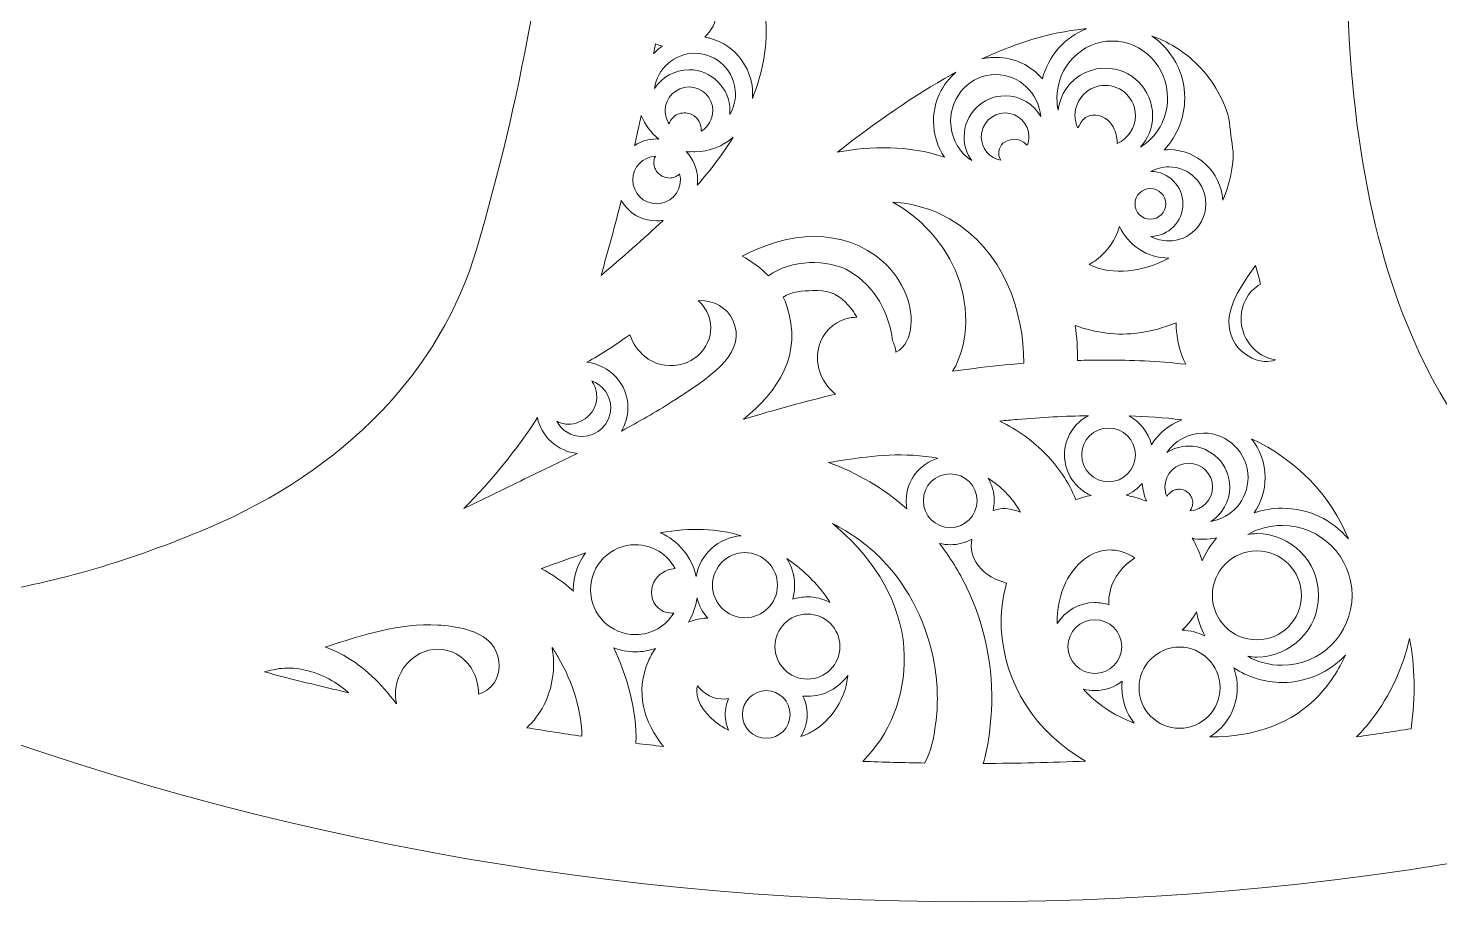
# Model space of a CAD drawing. Header units: millimetres. Extents: x -978 to 1415, y -113 to 605.
# Drawn here: x 961.7 to 1126.1, y -80.8 to 20.9 of the extents above; entities that cross this region are included whole.
import ezdxf

# ---------------------------------------------------------------- set-up
doc = ezdxf.new("R2010")
doc.units = ezdxf.units.MM
doc.header["$MEASUREMENT"] = 0
doc.layers.add('Layer 1', color=7, linetype='Continuous')

msp = doc.modelspace()

# ---------------------------------------------------------------- linework, layer by layer
at = {"layer": 'Layer 1', "lineweight": 0}
for points, knots in [([(1314.18, 504.58), (1249.42, 569.34), (1163.31, 605.01), (1071.72, 605.01), (980.12, 605.01), (894.02, 569.34), (829.25, 504.58), (764.48, 439.81), (728.82, 353.7), (728.82, 262.11), (728.82, 170.52), (764.48, 84.41), (829.25, 19.64), (894.02, -45.12), (980.12, -80.79), (1071.72, -80.79), (1163.31, -80.79), (1249.42, -45.12), (1314.18, 19.64), (1378.95, 84.41), (1414.62, 170.52), (1414.62, 262.11), (1414.62, 353.7), (1378.95, 439.81), (1314.18, 504.58)], [0, 0, 0, 0, 1, 1, 1, 2, 2, 2, 3, 3, 3, 4, 4, 4, 5, 5, 5, 6, 6, 6, 7, 7, 7, 8, 8, 8, 8]), ([(956.79, -44.89), (935.19, -36.82), (914.39, -26.39), (894.95, -13.89), (875.25, -1.22), (856.77, 13.7), (840.02, 30.45), (815.24, 55.22), (794.76, 83.42), (779.13, 114.26), (782.83, 115.81), (786.61, 117.44), (790.27, 119.42), (791.9, 120.3), (793.3, 121.42), (794.41, 122.74), (794.98, 121.88), (795.71, 121.03), (796.61, 120.2), (798.96, 118.03), (801.71, 116.5), (804.38, 115.03), (805.42, 114.45), (806.5, 113.85), (807.5, 113.24), (811.28, 110.94), (815.06, 108.63), (819.01, 106.23), (819.01, 106.23), (821.92, 104.46), (821.92, 104.46), (821.92, 104.46), (816.99, 96.4), (816.99, 96.4), (816.99, 96.4), (822.94, 94.03), (822.94, 94.03), (822.94, 94.03), (810.52, 78.02), (810.52, 78.02), (810.52, 78.02), (814.23, 76.54), (814.23, 76.54), (817.24, 75.34), (820.15, 74.1), (822.98, 72.9), (829.37, 70.19), (835.4, 67.63), (841.75, 65.8), (844.13, 65.11), (846.19, 64.78), (848.04, 64.78), (848.37, 64.78), (848.69, 64.79), (849.01, 64.81), (847.11, 61.02), (847.04, 56.51), (848.75, 52.62), (850.59, 48.42), (853.98, 45.17), (856.1, 41.13), (857.32, 38.81), (858.13, 36.18), (857.72, 33.54), (857.65, 33.05), (862.49, 40.6), (864.9, 43.87), (866.16, 45.59), (867.19, 47.43), (867.71, 49.51), (868.22, 51.56), (868.28, 53.74), (867.89, 55.82), (867.69, 56.9), (867.37, 57.96), (866.94, 58.98), (867.34, 58.65), (867.74, 58.33), (868.13, 58.01), (870.49, 56.1), (872.71, 54.29), (875.66, 50.41), (875.66, 50.41), (878.37, 46.83), (878.37, 46.83), (878.37, 46.83), (880.64, 50.7), (880.64, 50.7), (883.83, 56.14), (887.27, 64.1), (887.81, 68.88), (888, 68.69), (888.2, 68.5), (888.4, 68.31), (888.4, 68.31), (888.55, 68.17), (888.55, 68.17), (889.75, 67), (890.79, 66), (891.17, 65.64), (892.08, 64.79), (892.92, 64.07), (893.76, 63.44), (899.8, 58.89), (907.25, 55.98), (915.91, 54.8), (918.25, 54.48), (920.59, 54.34), (922.85, 54.2), (922.85, 54.2), (922.99, 54.19), (922.99, 54.19), (923.46, 54.16), (924.71, 54.09), (928.88, 54.95), (933.1, 55.82), (933.98, 56), (934.61, 57.61), (934.61, 57.61), (934.97, 58.52), (934.97, 58.52), (934.97, 58.52), (934.74, 59.4), (934.74, 59.4), (934.73, 59.44), (934.72, 59.48), (934.71, 59.52), (934.48, 60.99), (933.64, 63.58), (933.44, 64.16), (932.96, 65.78), (927.63, 79.38), (923.73, 83.19), (920.73, 86.12), (917.03, 88.38), (913.12, 89.72), (914.52, 90.37), (915.93, 91.18), (917.34, 92.15), (918.75, 93.13), (921.73, 94.12), (924.36, 95.01), (925.56, 95.41), (926.72, 95.8), (927.83, 96.21), (928.66, 95.35), (929.46, 94.47), (930.2, 93.56), (933.33, 89.7), (935.21, 85.02), (935.39, 80.04), (935.4, 79.65), (935.97, 79.54), (936.13, 79.89), (938.26, 84.46), (940.38, 89.03), (942.5, 93.6), (943.55, 95.86), (944.61, 98.12), (945.65, 100.39), (946.14, 101.46), (946.61, 102.54), (947.01, 103.65), (949.82, 98.41), (957.4, 93.65), (970.17, 89.12), (975.87, 87.1), (980.09, 85.02), (985.22, 81.7), (985.22, 81.7), (991.45, 77.66), (991.45, 77.66), (991.45, 77.66), (989.77, 84.9), (989.77, 84.9), (989.61, 85.56), (989.45, 86.21), (989.3, 86.86), (988.67, 89.41), (988.07, 91.82), (988.01, 94.39), (987.93, 97.68), (988.26, 101.01), (988.67, 104.71), (989.04, 108.13), (989.47, 112.02), (988.32, 115.83), (986.82, 120.82), (982.59, 124.91), (977.56, 126.26), (974.32, 127.13), (969.72, 126.95), (965.93, 124.87), (965.68, 125.85), (965.49, 126.83), (965.34, 127.81), (964.92, 130.65), (964.9, 133.5), (965.29, 136.26), (965.74, 139.5), (966.51, 141.8), (967.72, 143.51), (967.76, 143.56), (967.79, 143.61), (967.83, 143.65), (970.08, 144.04), (972.41, 144.24), (974.75, 144.24), (985.56, 144.24), (996.83, 140.18), (1005.69, 133.1), (1015.27, 125.45), (1021.29, 114.83), (1022.64, 103.2), (1026.98, 65.96), (1024.06, 29.64), (1013.96, -4.73), (1009.78, -18.96), (998.63, -30.53), (982.56, -37.32), (973.73, -41.05), (965.06, -43.6), (956.79, -44.89)], [0, 0, 0, 0, 1, 1, 1, 2, 2, 2, 3, 3, 3, 4, 4, 4, 5, 5, 5, 6, 6, 6, 7, 7, 7, 8, 8, 8, 9, 9, 9, 10, 10, 10, 11, 11, 11, 12, 12, 12, 13, 13, 13, 14, 14, 14, 15, 15, 15, 16, 16, 16, 17, 17, 17, 18, 18, 18, 19, 19, 19, 20, 20, 20, 21, 21, 21, 22, 22, 22, 23, 23, 23, 24, 24, 24, 25, 25, 25, 26, 26, 26, 27, 27, 27, 28, 28, 28, 29, 29, 29, 30, 30, 30, 31, 31, 31, 32, 32, 32, 33, 33, 33, 34, 34, 34, 35, 35, 35, 36, 36, 36, 37, 37, 37, 38, 38, 38, 39, 39, 39, 40, 40, 40, 41, 41, 41, 42, 42, 42, 43, 43, 43, 44, 44, 44, 45, 45, 45, 46, 46, 46, 47, 47, 47, 48, 48, 48, 49, 49, 49, 50, 50, 50, 51, 51, 51, 52, 52, 52, 53, 53, 53, 54, 54, 54, 55, 55, 55, 56, 56, 56, 57, 57, 57, 58, 58, 58, 59, 59, 59, 60, 60, 60, 61, 61, 61, 62, 62, 62, 63, 63, 63, 64, 64, 64, 65, 65, 65, 66, 66, 66, 67, 67, 67, 68, 68, 68, 69, 69, 69, 70, 70, 70, 71, 71, 71, 72, 72, 72, 73, 73, 73, 74, 74, 74, 74]), ([(1303.42, 30.45), (1284.34, 11.37), (1263.09, -5.26), (1240.26, -19.01), (1217.72, -32.57), (1193.57, -43.36), (1168.46, -51.08), (1168.02, -50.94), (1167.58, -50.79), (1167.14, -50.65), (1165.71, -50.19), (1164.09, -49.67), (1162.52, -49.18), (1146.18, -44.16), (1134.49, -35.46), (1126.77, -22.58), (1126.77, -22.58), (1126.77, -22.58), (1126.77, -22.58), (1120.07, -11.41), (1116.38, 2.96), (1115.48, 21.34), (1114.29, 45.54), (1113.82, 65.61), (1113.99, 84.48), (1114.15, 100.96), (1119.79, 116.35), (1130.76, 130.23), (1136.26, 137.19), (1139.03, 140.69), (1141.49, 140.69), (1143.73, 140.69), (1147.56, 138.43), (1153.36, 135.01), (1153.36, 135.01), (1154.7, 134.21), (1154.7, 134.21), (1160.59, 130.74), (1167.27, 128.3), (1174.54, 126.94), (1181.01, 125.74), (1188.63, 119.32), (1193.95, 110.58), (1198.67, 102.84), (1200.66, 94.94), (1199.38, 89.19), (1197.95, 89.2), (1196.27, 89.55), (1194.79, 90.17), (1192.94, 90.95), (1191.3, 92.19), (1190.03, 93.8), (1191.07, 101.37), (1185.73, 108.6), (1176.81, 111.54), (1164.66, 115.53), (1147.65, 108.04), (1141.54, 102.72), (1141.54, 102.72), (1139.37, 100.84), (1139.37, 100.84), (1139.37, 100.84), (1141.16, 98.59), (1141.16, 98.59), (1142.3, 97.16), (1143.44, 95.66), (1144.55, 94.22), (1144.55, 94.22), (1144.59, 94.17), (1144.59, 94.17), (1147.17, 90.81), (1149.84, 87.32), (1152.8, 84.11), (1157.07, 79.47), (1170.25, 74.09), (1182.82, 81.99), (1183.56, 82.45), (1186.42, 80.37), (1187.8, 79.36), (1188.32, 78.99), (1188.83, 78.61), (1189.34, 78.26), (1189.44, 78.19), (1189.54, 78.13), (1189.64, 78.06), (1186.66, 75.3), (1183.93, 73.29), (1181.16, 71.82), (1178.36, 70.33), (1175.11, 69.87), (1171.24, 70.42), (1168.52, 71.29), (1166.16, 72.75), (1164.24, 74.76), (1159.39, 79.83), (1152.45, 82.73), (1145.2, 82.73), (1141.15, 82.73), (1137.12, 81.8), (1133.56, 80.03), (1129.34, 77.94), (1125.67, 72.94), (1122.66, 65.17), (1120.44, 59.46), (1119.39, 54.27), (1119.27, 53.69), (1119.27, 53.69), (1118.56, 50.1), (1118.56, 50.1), (1118.56, 50.1), (1122.25, 50.11), (1122.25, 50.11), (1125.02, 50.13), (1129.91, 50.15), (1130.65, 50.13), (1132.36, 50.09), (1134.2, 49.84), (1136.61, 49.32), (1138.57, 48.89), (1140.58, 48.3), (1142.53, 47.72), (1144.53, 47.13), (1146.61, 46.51), (1148.75, 46.04), (1153.84, 44.92), (1157.84, 46.46), (1161.4, 48.28), (1162.03, 48.61), (1162.62, 48.94), (1163.26, 49.31), (1164.07, 49.63), (1164.88, 50.05), (1165.65, 50.55), (1167.65, 51.18), (1169.15, 52.35), (1170.47, 53.39), (1170.73, 53.59), (1170.99, 53.8), (1171.26, 54), (1171.96, 54.53), (1172.74, 54.99), (1173.56, 55.4), (1173.46, 55.16), (1173.36, 54.92), (1173.27, 54.68), (1171.43, 49.96), (1171.22, 42.69), (1171.02, 35.64), (1170.94, 32.55), (1170.85, 29.63), (1170.63, 27.2), (1170.63, 27.2), (1170.2, 22.4), (1170.2, 22.4), (1170.2, 22.4), (1174.7, 24.13), (1174.7, 24.13), (1176, 24.63), (1177.73, 25.11), (1179.73, 25.67), (1183.5, 26.72), (1187.92, 27.95), (1192.03, 29.98), (1192, 29.75), (1191.97, 29.51), (1191.95, 29.27), (1191.74, 26.86), (1191.98, 24.49), (1192.8, 22.2), (1193.61, 19.98), (1194.82, 17.94), (1195.98, 15.89), (1197.28, 13.6), (1198.58, 11.32), (1199.89, 9.03), (1201.33, 6.49), (1202.78, 3.95), (1204.23, 1.41), (1204.4, 1.12), (1204.82, 1.21), (1204.96, 1.47), (1207.57, 5.99), (1210.25, 10.48), (1212.79, 15.04), (1214.69, 18.45), (1216.29, 22.05), (1216.63, 25.92), (1221.03, 24.12), (1225.75, 22.88), (1230.73, 22.23), (1236.91, 21.43), (1241.82, 21.76), (1244.17, 21.92), (1244.5, 21.94), (1244.85, 21.96), (1245.07, 21.97), (1245.07, 21.97), (1247.64, 21.57), (1247.64, 21.57), (1247.64, 21.57), (1248.26, 24.31), (1248.26, 24.31), (1250, 32.04), (1247.77, 40.51), (1242.14, 47.54), (1235.83, 55.44), (1226.42, 60.16), (1216.99, 60.16), (1216.26, 60.16), (1215.51, 60.13), (1214.74, 60.06), (1213.04, 61.32), (1211.95, 62.61), (1211.32, 64.1), (1211.29, 64.17), (1211.26, 64.24), (1211.23, 64.31), (1211.2, 64.38), (1211.18, 64.46), (1211.15, 64.53), (1211.02, 65.44), (1210.97, 66.18), (1211, 66.87), (1211.06, 68.37), (1211.66, 69.17), (1212.07, 69.17), (1212.29, 69.17), (1212.73, 68.99), (1213.21, 68.45), (1222.74, 57.98), (1234.41, 56.53), (1245.59, 56.53), (1247.3, 56.53), (1249.13, 56.57), (1251.37, 56.65), (1251.37, 56.65), (1254.73, 56.77), (1254.73, 56.77), (1254.73, 56.77), (1253.25, 66.63), (1253.25, 66.63), (1256.27, 68.35), (1259.89, 69.48), (1264.55, 70.16), (1266.42, 70.43), (1268.39, 70.6), (1270.3, 70.76), (1271.26, 70.84), (1272.23, 70.92), (1273.21, 71.02), (1273.11, 69.66), (1273.23, 68.31), (1273.53, 66.96), (1273.95, 65.05), (1274.65, 63.22), (1275.22, 61.36), (1275.8, 59.47), (1276.33, 57.58), (1276.81, 55.66), (1277.9, 51.28), (1278.71, 46.82), (1279.23, 42.33), (1279.27, 41.95), (1279.73, 41.78), (1279.99, 42.07), (1284.93, 47.63), (1289.88, 53.18), (1294.83, 58.73), (1296.41, 60.5), (1298.06, 62.26), (1299.44, 64.2), (1303.66, 59.53), (1307.71, 54.33), (1307.77, 54.26), (1307.77, 54.26), (1310.12, 51.23), (1310.12, 51.23), (1310.12, 51.23), (1312.49, 54.23), (1312.49, 54.23), (1315.62, 58.18), (1322.3, 66.25), (1325.21, 68.6), (1328.18, 70.98), (1329.8, 74.41), (1329.77, 78.24), (1329.74, 82.34), (1327.73, 86.35), (1324.39, 88.97), (1322.15, 90.71), (1319.63, 91.94), (1317.69, 92.81), (1310.06, 96.22), (1307.99, 98.23), (1309.64, 106.93), (1311.85, 105.95), (1314.1, 105.25), (1316.29, 104.56), (1321.56, 102.92), (1326.11, 101.5), (1329.57, 96.69), (1333.76, 90.89), (1339.22, 87.95), (1345.8, 87.95), (1347.05, 87.95), (1348.33, 88.1), (1349.63, 88.34), (1336.54, 67.5), (1321, 48.03), (1303.42, 30.45)], [0, 0, 0, 0, 1, 1, 1, 2, 2, 2, 3, 3, 3, 4, 4, 4, 5, 5, 5, 6, 6, 6, 7, 7, 7, 8, 8, 8, 9, 9, 9, 10, 10, 10, 11, 11, 11, 12, 12, 12, 13, 13, 13, 14, 14, 14, 15, 15, 15, 16, 16, 16, 17, 17, 17, 18, 18, 18, 19, 19, 19, 20, 20, 20, 21, 21, 21, 22, 22, 22, 23, 23, 23, 24, 24, 24, 25, 25, 25, 26, 26, 26, 27, 27, 27, 28, 28, 28, 29, 29, 29, 30, 30, 30, 31, 31, 31, 32, 32, 32, 33, 33, 33, 34, 34, 34, 35, 35, 35, 36, 36, 36, 37, 37, 37, 38, 38, 38, 39, 39, 39, 40, 40, 40, 41, 41, 41, 42, 42, 42, 43, 43, 43, 44, 44, 44, 45, 45, 45, 46, 46, 46, 47, 47, 47, 48, 48, 48, 49, 49, 49, 50, 50, 50, 51, 51, 51, 52, 52, 52, 53, 53, 53, 54, 54, 54, 55, 55, 55, 56, 56, 56, 57, 57, 57, 58, 58, 58, 59, 59, 59, 60, 60, 60, 61, 61, 61, 62, 62, 62, 63, 63, 63, 64, 64, 64, 65, 65, 65, 66, 66, 66, 67, 67, 67, 68, 68, 68, 69, 69, 69, 70, 70, 70, 71, 71, 71, 72, 72, 72, 73, 73, 73, 74, 74, 74, 75, 75, 75, 76, 76, 76, 77, 77, 77, 78, 78, 78, 79, 79, 79, 80, 80, 80, 81, 81, 81, 82, 82, 82, 83, 83, 83, 84, 84, 84, 85, 85, 85, 86, 86, 86, 87, 87, 87, 88, 88, 88, 89, 89, 89, 90, 90, 90, 91, 91, 91, 92, 92, 92, 93, 93, 93, 94, 94, 94, 95, 95, 95, 96, 96, 96, 97, 97, 97, 98, 98, 98, 99, 99, 99, 100, 100, 100, 101, 101, 101, 102, 102, 102, 103, 103, 103, 103]), ([(1040.51, 19.89), (1041.3, 20.62), (1041.81, 21.62), (1041.95, 22.8), (1042.19, 24.71), (1041.29, 26.47), (1039.58, 27.4), (1038.89, 27.77), (1038.13, 27.96), (1037.4, 27.97), (1037.51, 28.38), (1037.67, 28.73), (1037.88, 29.02), (1039.09, 30.65), (1041.38, 30.79), (1043.01, 30.08), (1048.18, 27.83), (1048.1, 20.53), (1047.23, 16.57), (1046.94, 15.24), (1046.54, 13.96), (1046.06, 12.73), (1046.07, 12.91), (1046.09, 13.09), (1046.09, 13.27), (1046.09, 16.58), (1043.67, 19.34), (1040.51, 19.89)], [0, 0, 0, 0, 1, 1, 1, 2, 2, 2, 3, 3, 3, 4, 4, 4, 5, 5, 5, 6, 6, 6, 7, 7, 7, 8, 8, 8, 9, 9, 9, 9]), ([(1074.41, 17.53), (1073.85, 17.53), (1073.31, 17.46), (1072.78, 17.34), (1075.96, 18.83), (1079.85, 20.24), (1083.91, 20.75), (1084.27, 20.79), (1084.62, 20.83), (1084.96, 20.86), (1082.47, 19.87), (1080.53, 17.71), (1079.83, 15.03), (1078.5, 16.56), (1076.57, 17.53), (1074.41, 17.53)], [0, 0, 0, 0, 1, 1, 1, 2, 2, 2, 3, 3, 3, 4, 4, 4, 5, 5, 5, 5]), ([(1094.55, 6.78), (1094.37, 6.78), (1094.2, 6.77), (1094.03, 6.76), (1095.5, 8.32), (1096.41, 10.44), (1096.41, 12.77), (1096.41, 15.8), (1094.89, 18.46), (1092.59, 20.01), (1094.47, 19.34), (1096.14, 18.33), (1097.6, 16.96), (1099.51, 15.15), (1100.88, 12.89), (1101.56, 10.4), (1101.71, 9.09), (1101.88, 7.79), (1102.06, 6.51), (1102.04, 4.53), (1101.62, 2.63), (1100.85, 0.9), (1100.62, 4.18), (1097.89, 6.78), (1094.55, 6.78)], [0, 0, 0, 0, 1, 1, 1, 2, 2, 2, 3, 3, 3, 4, 4, 4, 5, 5, 5, 6, 6, 6, 7, 7, 7, 8, 8, 8, 8]), ([(1035.58, 18.84), (1035.22, 18.59), (1034.87, 18.3), (1034.56, 17.99), (1034.63, 18.36), (1034.71, 18.74), (1034.78, 19.11), (1035.04, 19), (1035.31, 18.91), (1035.58, 18.84)], [0, 0, 0, 0, 1, 1, 1, 2, 2, 2, 3, 3, 3, 3]), ([(1081.67, 11.39), (1081.58, 11.84), (1081.53, 12.3), (1081.53, 12.77), (1081.53, 16.44), (1084.42, 19.43), (1087.97, 19.43), (1091.52, 19.43), (1094.41, 16.44), (1094.41, 12.77), (1094.41, 10.34), (1093.14, 8.22), (1091.24, 7.06), (1092.13, 8.04), (1092.67, 9.33), (1092.67, 10.75), (1092.67, 13.79), (1090.2, 16.27), (1087.15, 16.27), (1084.33, 16.27), (1082, 14.13), (1081.67, 11.39)], [0, 0, 0, 0, 1, 1, 1, 2, 2, 2, 3, 3, 3, 4, 4, 4, 5, 5, 5, 6, 6, 6, 7, 7, 7, 7]), ([(1043.43, 10.88), (1043.44, 11.02), (1043.45, 11.16), (1043.45, 11.31), (1043.45, 13.94), (1041.31, 16.09), (1038.68, 16.09), (1037, 16.09), (1035.52, 15.21), (1034.67, 13.9), (1034.98, 16.21), (1036.96, 18), (1039.35, 18), (1041.96, 18), (1044.09, 15.88), (1044.09, 13.27), (1044.09, 12.39), (1043.84, 11.58), (1043.43, 10.88)], [0, 0, 0, 0, 1, 1, 1, 2, 2, 2, 3, 3, 3, 4, 4, 4, 5, 5, 5, 6, 6, 6, 6]), ([(1068.42, 5.91), (1064.22, 7.32), (1059.94, 7.21), (1055.97, 6.49), (1060.49, 10.07), (1064.88, 13.05), (1069.27, 15.53), (1069.43, 15.62), (1069.6, 15.71), (1069.76, 15.8), (1068.17, 14.43), (1067.15, 12.39), (1067.15, 10.1), (1067.15, 8.54), (1067.62, 7.1), (1068.42, 5.91)], [0, 0, 0, 0, 1, 1, 1, 2, 2, 2, 3, 3, 3, 4, 4, 4, 5, 5, 5, 5]), ([(1075.49, 13.05), (1072.86, 13.05), (1070.72, 10.91), (1070.72, 8.28), (1070.72, 7.24), (1071.05, 6.28), (1071.62, 5.5), (1070.14, 6.46), (1069.15, 8.16), (1069.15, 10.1), (1069.15, 13.09), (1071.51, 15.53), (1074.41, 15.53), (1077.14, 15.53), (1079.39, 13.38), (1079.65, 10.63), (1078.82, 12.07), (1077.27, 13.05), (1075.49, 13.05)], [0, 0, 0, 0, 1, 1, 1, 2, 2, 2, 3, 3, 3, 4, 4, 4, 5, 5, 5, 6, 6, 6, 6]), ([(1037.55, 10.97), (1037.3, 10.9), (1037.08, 10.76), (1036.89, 10.59), (1036.69, 10.41), (1036.57, 10.27), (1036.44, 10.01), (1036.4, 9.95), (1036.38, 9.88), (1036.35, 9.8), (1036.07, 10.24), (1035.9, 10.75), (1035.9, 11.31), (1035.9, 12.84), (1037.15, 14.08), (1038.68, 14.08), (1040.21, 14.08), (1041.45, 12.84), (1041.45, 11.31), (1041.45, 10.3), (1040.91, 9.42), (1040.1, 8.93), (1040.17, 9.71), (1039.74, 10.52), (1039.02, 10.86), (1038.54, 11.08), (1038.05, 11.12), (1037.55, 10.97)], [0, 0, 0, 0, 1, 1, 1, 2, 2, 2, 3, 3, 3, 4, 4, 4, 5, 5, 5, 6, 6, 6, 7, 7, 7, 8, 8, 8, 9, 9, 9, 9]), ([(1087.15, 14.27), (1089.09, 14.27), (1090.67, 12.69), (1090.67, 10.75), (1090.67, 9.3), (1089.79, 8.05), (1088.54, 7.51), (1088.57, 8.27), (1088.34, 9.06), (1087.93, 9.67), (1087.35, 10.52), (1086.29, 11.04), (1085.28, 10.7), (1084.67, 10.49), (1084.32, 10.08), (1084.14, 9.58), (1084.07, 9.5), (1084, 9.41), (1083.94, 9.31), (1083.75, 9.75), (1083.63, 10.24), (1083.63, 10.75), (1083.63, 12.69), (1085.21, 14.27), (1087.15, 14.27)], [0, 0, 0, 0, 1, 1, 1, 2, 2, 2, 3, 3, 3, 4, 4, 4, 5, 5, 5, 6, 6, 6, 7, 7, 7, 8, 8, 8, 8]), ([(1035.15, 8.02), (1035.07, 8.02), (1034.99, 8.03), (1034.9, 8.03), (1033.96, 8.03), (1033.08, 7.75), (1032.34, 7.27), (1032.6, 8.44), (1032.86, 9.6), (1033.11, 10.76), (1033.55, 9.68), (1034.25, 8.74), (1035.15, 8.02)], [0, 0, 0, 0, 1, 1, 1, 2, 2, 2, 3, 3, 3, 4, 4, 4, 4]), ([(1075.44, 7.67), (1074.89, 7.38), (1074.57, 6.43), (1074.84, 5.87), (1074.89, 5.76), (1074.95, 5.65), (1075.01, 5.55), (1073.71, 5.78), (1072.72, 6.91), (1072.72, 8.28), (1072.72, 9.81), (1073.96, 11.05), (1075.49, 11.05), (1077.02, 11.05), (1078.27, 9.81), (1078.27, 8.28), (1078.27, 7.94), (1078.2, 7.63), (1078.1, 7.33), (1078.07, 7.33), (1078.04, 7.34), (1078, 7.34), (1077.9, 7.46), (1077.78, 7.56), (1077.64, 7.66), (1076.93, 8.12), (1076.17, 8.07), (1075.44, 7.67)], [0, 0, 0, 0, 1, 1, 1, 2, 2, 2, 3, 3, 3, 4, 4, 4, 5, 5, 5, 6, 6, 6, 7, 7, 7, 8, 8, 8, 9, 9, 9, 9]), ([(1038.35, 6.55), (1038.46, 6.54), (1038.57, 6.54), (1038.68, 6.54), (1038.79, 6.54), (1038.9, 6.54), (1039.02, 6.55), (1039.13, 6.55), (1039.24, 6.54), (1039.35, 6.54), (1041.06, 6.54), (1042.62, 7.18), (1043.81, 8.23), (1042.61, 6.27), (1041.19, 4.42), (1039.63, 2.64), (1039.66, 2.84), (1039.68, 3.05), (1039.68, 3.25), (1039.68, 4.53), (1039.17, 5.69), (1038.35, 6.55)], [0, 0, 0, 0, 1, 1, 1, 2, 2, 2, 3, 3, 3, 4, 4, 4, 5, 5, 5, 6, 6, 6, 7, 7, 7, 7]), ([(1034.9, 0.48), (1033.37, 0.48), (1032.13, 1.72), (1032.13, 3.25), (1032.13, 4.74), (1033.3, 5.95), (1034.77, 6.02), (1034.7, 5.89), (1034.64, 5.74), (1034.61, 5.58), (1034.56, 5.3), (1034.58, 4.99), (1034.67, 4.72), (1034.72, 4.58), (1034.8, 4.44), (1034.87, 4.32), (1034.88, 4.3), (1034.89, 4.28), (1034.9, 4.27), (1034.99, 4.14), (1035.1, 4.01), (1035.23, 3.91), (1035.36, 3.81), (1035.49, 3.71), (1035.64, 3.65), (1035.95, 3.52), (1036.15, 3.49), (1036.48, 3.48), (1036.64, 3.48), (1036.82, 3.51), (1036.97, 3.57), (1036.98, 3.57), (1036.99, 3.58), (1037, 3.58), (1037.12, 3.64), (1037.24, 3.7), (1037.37, 3.77), (1037.44, 3.81), (1037.49, 3.87), (1037.56, 3.93), (1037.57, 3.94), (1037.58, 3.95), (1037.58, 3.95), (1037.64, 3.73), (1037.68, 3.5), (1037.68, 3.25), (1037.68, 1.72), (1036.43, 0.48), (1034.9, 0.48)], [0, 0, 0, 0, 1, 1, 1, 2, 2, 2, 3, 3, 3, 4, 4, 4, 5, 5, 5, 6, 6, 6, 7, 7, 7, 8, 8, 8, 9, 9, 9, 10, 10, 10, 11, 11, 11, 12, 12, 12, 13, 13, 13, 14, 14, 14, 15, 15, 15, 16, 16, 16, 16]), ([(1094.55, -3.85), (1093.8, -3.85), (1093.09, -3.66), (1092.47, -3.32), (1094.53, -3.29), (1096.2, -1.6), (1096.2, 0.47), (1096.2, 2.53), (1094.54, 4.22), (1092.47, 4.25), (1093.09, 4.59), (1093.8, 4.78), (1094.55, 4.78), (1096.93, 4.78), (1098.87, 2.85), (1098.87, 0.47), (1098.87, -1.92), (1096.93, -3.85), (1094.55, -3.85)], [0, 0, 0, 0, 1, 1, 1, 2, 2, 2, 3, 3, 3, 4, 4, 4, 5, 5, 5, 6, 6, 6, 6]), ([(1090.62, 0.47), (1090.62, 1.45), (1091.43, 2.25), (1092.41, 2.25), (1093.4, 2.25), (1094.2, 1.45), (1094.2, 0.47), (1094.2, -0.52), (1093.4, -1.32), (1092.41, -1.32), (1091.43, -1.32), (1090.62, -0.52), (1090.62, 0.47)], [0, 0, 0, 0, 1, 1, 1, 2, 2, 2, 3, 3, 3, 4, 4, 4, 4]), ([(1030.79, 0.85), (1031.62, -0.57), (1033.15, -1.52), (1034.9, -1.52), (1035.16, -1.52), (1035.42, -1.49), (1035.67, -1.45), (1033.35, -3.66), (1030.88, -5.78), (1028.43, -7.87), (1029.26, -4.99), (1030.04, -2.08), (1030.79, 0.85)], [0, 0, 0, 0, 1, 1, 1, 2, 2, 2, 3, 3, 3, 4, 4, 4, 4]), ([(1071.88, -18.69), (1071.06, -18.79), (1070.22, -18.91), (1069.38, -19.03), (1071.41, -15.61), (1071.32, -10.91), (1069.66, -7.22), (1068.16, -3.85), (1065.59, -1.11), (1062.4, 0.68), (1064.86, 0.51), (1067.03, -0.14), (1069.01, -1.27), (1075.42, -4.96), (1077.67, -12.14), (1077.67, -18.09), (1075.74, -18.25), (1073.8, -18.45), (1071.88, -18.69)], [0, 0, 0, 0, 1, 1, 1, 2, 2, 2, 3, 3, 3, 4, 4, 4, 5, 5, 5, 6, 6, 6, 6]), ([(1061.27, -6.27), (1063.65, -8.41), (1064.9, -11.51), (1064.46, -14.18), (1064.34, -14.93), (1063.96, -16.18), (1062.77, -16.81), (1062.72, -16.33), (1062.58, -15.87), (1062.38, -15.43), (1061.98, -12.19), (1060.37, -9.17), (1057.41, -7.4), (1054.93, -5.91), (1050.48, -5.99), (1047.93, -7.92), (1047.07, -7.01), (1046.04, -6.24), (1044.88, -5.64), (1050.04, -2.78), (1056.7, -2.15), (1061.27, -6.27)], [0, 0, 0, 0, 1, 1, 1, 2, 2, 2, 3, 3, 3, 4, 4, 4, 5, 5, 5, 6, 6, 6, 7, 7, 7, 7]), ([(1088.81, -2.17), (1089.82, -4.34), (1092.01, -5.85), (1094.55, -5.85), (1094.56, -5.85), (1094.56, -5.85), (1094.57, -5.85), (1091.63, -7.42), (1088.04, -7.97), (1085.27, -6.58), (1085.57, -6.43), (1085.86, -6.25), (1086.13, -6.05), (1087.44, -5.08), (1088.36, -3.69), (1088.81, -2.17)], [0, 0, 0, 0, 1, 1, 1, 2, 2, 2, 3, 3, 3, 4, 4, 4, 5, 5, 5, 5]), ([(1102.32, -15.85), (1100.58, -13.12), (1102.01, -10.25), (1104.67, -6.72), (1104.86, -7.45), (1105.05, -8.17), (1105.25, -8.88), (1104.52, -9.29), (1103.92, -9.89), (1103.51, -10.66), (1102.84, -11.9), (1102.78, -13.4), (1103.35, -14.77), (1103.9, -16.11), (1104.98, -17.12), (1106.3, -17.53), (1106.53, -17.6), (1106.75, -17.65), (1106.98, -17.69), (1106.6, -17.85), (1106.16, -17.91), (1105.68, -17.88), (1104.41, -17.79), (1103.02, -16.95), (1102.32, -15.85)], [0, 0, 0, 0, 1, 1, 1, 2, 2, 2, 3, 3, 3, 4, 4, 4, 5, 5, 5, 6, 6, 6, 7, 7, 7, 8, 8, 8, 8]), ([(1055.72, -21.69), (1052.23, -22.53), (1048.69, -23.5), (1045.03, -24.61), (1049.01, -21.36), (1052.01, -17.09), (1050.04, -11.34), (1049.93, -11.02), (1049.8, -10.7), (1049.65, -10.39), (1050.55, -9.71), (1052.01, -9.68), (1053.06, -9.63), (1054.67, -9.55), (1055.78, -9.87), (1056.94, -11.03), (1057.48, -11.57), (1057.9, -12.15), (1058.23, -12.74), (1057.8, -12.74), (1057.36, -12.79), (1056.94, -12.92), (1055.45, -13.36), (1054.29, -14.53), (1053.84, -16.04), (1053.3, -17.89), (1053.85, -20.12), (1055.72, -21.69)], [0, 0, 0, 0, 1, 1, 1, 2, 2, 2, 3, 3, 3, 4, 4, 4, 5, 5, 5, 6, 6, 6, 7, 7, 7, 8, 8, 8, 9, 9, 9, 9]), ([(1026.77, -17.98), (1028.42, -17.06), (1030.07, -16), (1031.77, -14.77), (1032.15, -15.79), (1032.75, -16.66), (1033.51, -17.28), (1034.62, -18.2), (1036, -18.54), (1037.5, -18.27), (1038.8, -18.04), (1039.97, -17.22), (1040.63, -16.08), (1041.26, -15.01), (1041.38, -13.73), (1040.97, -12.59), (1040.71, -11.86), (1040.28, -11.26), (1039.73, -10.81), (1039.79, -10.81), (1039.85, -10.8), (1039.91, -10.8), (1041.55, -10.72), (1043.14, -11.66), (1043.79, -13.08), (1045.4, -16.64), (1041.82, -19.29), (1037.35, -22.14), (1037.11, -22.3), (1036.88, -22.45), (1036.65, -22.59), (1034.77, -23.8), (1032.81, -24.92), (1030.82, -25.98), (1031.28, -25.19), (1031.56, -24.27), (1031.56, -23.28), (1031.56, -20.53), (1029.46, -18.25), (1026.77, -17.98)], [0, 0, 0, 0, 1, 1, 1, 2, 2, 2, 3, 3, 3, 4, 4, 4, 5, 5, 5, 6, 6, 6, 7, 7, 7, 8, 8, 8, 9, 9, 9, 10, 10, 10, 11, 11, 11, 12, 12, 12, 13, 13, 13, 13]), ([(1091.07, -14.55), (1092.55, -14.35), (1094, -13.95), (1095.4, -13.37), (1095.4, -15.05), (1095.79, -16.71), (1096.52, -18.21), (1093.29, -17.81), (1090.08, -17.73), (1087.23, -17.72), (1087.1, -17.72), (1086.97, -17.72), (1086.84, -17.72), (1085.89, -17.72), (1084.93, -17.73), (1083.93, -17.76), (1083.94, -16.39), (1083.85, -15.03), (1083.66, -13.69), (1086.02, -14.58), (1088.6, -14.9), (1091.07, -14.55)], [0, 0, 0, 0, 1, 1, 1, 2, 2, 2, 3, 3, 3, 4, 4, 4, 5, 5, 5, 6, 6, 6, 7, 7, 7, 7]), ([(1025.52, -25.06), (1027.06, -24.63), (1028.14, -23.15), (1027.91, -21.54), (1027.84, -21.04), (1027.64, -20.56), (1027.35, -20.15), (1028.63, -20.61), (1029.56, -21.84), (1029.56, -23.28), (1029.56, -25.12), (1028.06, -26.62), (1026.22, -26.62), (1024.94, -26.62), (1023.83, -25.89), (1023.28, -24.83), (1023.89, -25.19), (1024.68, -25.29), (1025.52, -25.06)], [0, 0, 0, 0, 1, 1, 1, 2, 2, 2, 3, 3, 3, 4, 4, 4, 5, 5, 5, 6, 6, 6, 6]), ([(1012.45, -35.01), (1015.72, -31.75), (1018.58, -28.21), (1021.02, -24.42), (1021.5, -26.64), (1023.37, -28.35), (1025.67, -28.59), (1024.76, -29.03), (1023.85, -29.48), (1022.94, -29.91), (1022.94, -29.91), (1021.49, -30.62), (1021.49, -30.62), (1020.18, -31.25), (1018.88, -31.88), (1017.58, -32.52), (1015.89, -33.34), (1014.17, -34.17), (1012.45, -35.01)], [0, 0, 0, 0, 1, 1, 1, 2, 2, 2, 3, 3, 3, 4, 4, 4, 5, 5, 5, 6, 6, 6, 6]), ([(1074.88, -24.83), (1075.56, -24.75), (1076.24, -24.69), (1076.91, -24.63), (1079.7, -24.39), (1082.47, -24.24), (1085.19, -24.2), (1083.54, -25.06), (1082.41, -26.78), (1082.41, -28.76), (1082.41, -30.87), (1083.69, -32.69), (1085.51, -33.48), (1084.9, -33.6), (1084.3, -33.77), (1083.71, -34), (1082.93, -31.84), (1081.51, -30.02), (1080.31, -28.76), (1078.8, -27.17), (1076.97, -25.85), (1074.88, -24.83)], [0, 0, 0, 0, 1, 1, 1, 2, 2, 2, 3, 3, 3, 4, 4, 4, 5, 5, 5, 6, 6, 6, 7, 7, 7, 7]), ([(1089.95, -24.23), (1091.89, -24.29), (1093.97, -24.4), (1096.08, -24.68), (1094.6, -25.24), (1093.36, -26.26), (1092.53, -27.57), (1092.18, -26.13), (1091.23, -24.92), (1089.95, -24.23)], [0, 0, 0, 0, 1, 1, 1, 2, 2, 2, 3, 3, 3, 3]), ([(1084.41, -28.76), (1084.41, -27.04), (1085.81, -25.63), (1087.54, -25.63), (1089.27, -25.63), (1090.67, -27.04), (1090.67, -28.76), (1090.67, -30.49), (1089.27, -31.9), (1087.54, -31.9), (1085.81, -31.9), (1084.41, -30.49), (1084.41, -28.76)], [0, 0, 0, 0, 1, 1, 1, 2, 2, 2, 3, 3, 3, 4, 4, 4, 4]), ([(1099.47, -36.51), (1100.78, -35.65), (1101.65, -34.18), (1101.65, -32.5), (1101.65, -29.87), (1099.51, -27.73), (1096.88, -27.73), (1095.94, -27.73), (1095.06, -28), (1094.32, -28.48), (1095.25, -27.11), (1096.82, -26.22), (1098.6, -26.22), (1101.46, -26.22), (1103.78, -28.54), (1103.78, -31.4), (1103.78, -33.96), (1101.92, -36.09), (1099.47, -36.51)], [0, 0, 0, 0, 1, 1, 1, 2, 2, 2, 3, 3, 3, 4, 4, 4, 5, 5, 5, 6, 6, 6, 6]), ([(1104.18, -26.89), (1109.37, -29.28), (1113.47, -33.5), (1115.47, -38.54), (1113.61, -36.36), (1110.84, -34.97), (1107.75, -34.97), (1106.61, -34.97), (1105.51, -35.16), (1104.49, -35.51), (1105.3, -34.34), (1105.78, -32.93), (1105.78, -31.4), (1105.78, -29.69), (1105.18, -28.13), (1104.18, -26.89)], [0, 0, 0, 0, 1, 1, 1, 2, 2, 2, 3, 3, 3, 4, 4, 4, 5, 5, 5, 5]), ([(1064.06, -35.03), (1061.38, -32.68), (1058.29, -30.85), (1054.91, -29.65), (1055.31, -29.58), (1055.71, -29.52), (1056.11, -29.46), (1056.11, -29.46), (1056.9, -29.34), (1056.9, -29.34), (1059.93, -28.86), (1063.84, -28.42), (1067.67, -29.16), (1065.53, -29.78), (1063.97, -31.75), (1063.97, -34.09), (1063.97, -34.41), (1064, -34.72), (1064.06, -35.03)], [0, 0, 0, 0, 1, 1, 1, 2, 2, 2, 3, 3, 3, 4, 4, 4, 5, 5, 5, 6, 6, 6, 6]), ([(1069.1, -30.96), (1070.83, -30.96), (1072.23, -32.36), (1072.23, -34.09), (1072.23, -35.82), (1070.83, -37.22), (1069.1, -37.22), (1067.37, -37.22), (1065.97, -35.82), (1065.97, -34.09), (1065.97, -32.36), (1067.37, -30.96), (1069.1, -30.96)], [0, 0, 0, 0, 1, 1, 1, 2, 2, 2, 3, 3, 3, 4, 4, 4, 4]), ([(1097.16, -33.63), (1097.08, -33.44), (1096.96, -33.27), (1096.79, -33.14), (1096.68, -33.06), (1096.57, -32.99), (1096.46, -32.92), (1096.21, -32.8), (1095.94, -32.74), (1095.67, -32.76), (1095.53, -32.79), (1095.39, -32.81), (1095.25, -32.84), (1094.98, -32.94), (1094.76, -33.09), (1094.57, -33.31), (1094.53, -33.34), (1094.49, -33.38), (1094.46, -33.41), (1094.41, -33.47), (1094.37, -33.52), (1094.32, -33.58), (1094.18, -33.25), (1094.1, -32.88), (1094.1, -32.5), (1094.1, -30.97), (1095.35, -29.73), (1096.88, -29.73), (1098.41, -29.73), (1099.65, -30.97), (1099.65, -32.5), (1099.65, -33.98), (1098.49, -35.19), (1097.03, -35.27), (1097.13, -35.14), (1097.21, -34.99), (1097.25, -34.83), (1097.33, -34.64), (1097.36, -34.44), (1097.34, -34.23), (1097.33, -34.02), (1097.27, -33.81), (1097.16, -33.63)], [0, 0, 0, 0, 1, 1, 1, 2, 2, 2, 3, 3, 3, 4, 4, 4, 5, 5, 5, 6, 6, 6, 7, 7, 7, 8, 8, 8, 9, 9, 9, 10, 10, 10, 11, 11, 11, 12, 12, 12, 13, 13, 13, 14, 14, 14, 14]), ([(1073.5, -31.46), (1074.25, -31.96), (1074.94, -32.5), (1075.55, -33.11), (1076.29, -33.87), (1076.89, -34.67), (1077.29, -35.44), (1076.51, -35.1), (1075.68, -34.95), (1074.91, -35.04), (1074.62, -35.08), (1074.35, -35.15), (1074.09, -35.25), (1074.18, -34.87), (1074.23, -34.49), (1074.23, -34.09), (1074.23, -33.13), (1073.96, -32.23), (1073.5, -31.46)], [0, 0, 0, 0, 1, 1, 1, 2, 2, 2, 3, 3, 3, 4, 4, 4, 5, 5, 5, 6, 6, 6, 6]), ([(1091.45, -32.08), (1091.52, -32.81), (1091.69, -33.51), (1091.97, -34.16), (1091.49, -33.97), (1090.99, -33.8), (1090.47, -33.66), (1090.18, -33.58), (1089.89, -33.52), (1089.59, -33.46), (1090.31, -33.15), (1090.94, -32.67), (1091.45, -32.08)], [0, 0, 0, 0, 1, 1, 1, 2, 2, 2, 3, 3, 3, 4, 4, 4, 4]), ([(1035.32, -37.82), (1038.92, -37.2), (1042.03, -37.32), (1044.74, -38.17), (1042.1, -38.37), (1039.97, -40.35), (1039.5, -42.9), (1039, -40.61), (1037.42, -38.73), (1035.32, -37.82)], [0, 0, 0, 0, 1, 1, 1, 2, 2, 2, 3, 3, 3, 3]), ([(1067.4, -60.09), (1067.18, -61.65), (1066.89, -63.37), (1066.12, -64.64), (1063.71, -64.6), (1061.3, -64.53), (1058.91, -64.44), (1062.05, -61.37), (1063.84, -56.88), (1063.75, -52.13), (1063.65, -47.1), (1061.18, -42.07), (1056.79, -37.98), (1056.33, -37.55), (1055.86, -37.14), (1055.39, -36.75), (1057.53, -37.82), (1059.49, -39.24), (1061.16, -40.96), (1064.31, -44.2), (1066.48, -48.55), (1067.26, -53.21), (1067.66, -55.58), (1067.71, -57.89), (1067.4, -60.09)], [0, 0, 0, 0, 1, 1, 1, 2, 2, 2, 3, 3, 3, 4, 4, 4, 5, 5, 5, 6, 6, 6, 7, 7, 7, 8, 8, 8, 8]), ([(1107.75, -53.26), (1106.3, -53.26), (1104.93, -52.88), (1103.75, -52.21), (1104.1, -52.27), (1104.45, -52.3), (1104.81, -52.3), (1108.77, -52.3), (1112, -49.08), (1112, -45.12), (1112, -41.15), (1108.77, -37.93), (1104.81, -37.93), (1104.45, -37.93), (1104.1, -37.97), (1103.75, -38.02), (1104.93, -37.35), (1106.3, -36.97), (1107.75, -36.97), (1112.24, -36.97), (1115.9, -40.62), (1115.9, -45.12), (1115.9, -49.61), (1112.24, -53.26), (1107.75, -53.26)], [0, 0, 0, 0, 1, 1, 1, 2, 2, 2, 3, 3, 3, 4, 4, 4, 5, 5, 5, 6, 6, 6, 7, 7, 7, 8, 8, 8, 8]), ([(1037.01, -41.99), (1035.97, -42.09), (1035.04, -42.65), (1034.57, -43.59), (1034.09, -44.55), (1034.26, -45.87), (1035.08, -46.58), (1035.61, -47.03), (1036.26, -47.23), (1036.91, -47.17), (1035.99, -48.68), (1034.33, -49.69), (1032.44, -49.69), (1029.55, -49.69), (1027.2, -47.34), (1027.2, -44.46), (1027.2, -41.57), (1029.55, -39.22), (1032.44, -39.22), (1034.44, -39.22), (1036.17, -40.34), (1037.06, -41.99), (1037.04, -41.99), (1037.02, -41.99), (1037.01, -41.99)], [0, 0, 0, 0, 1, 1, 1, 2, 2, 2, 3, 3, 3, 4, 4, 4, 5, 5, 5, 6, 6, 6, 7, 7, 7, 8, 8, 8, 8]), ([(1072.95, -64.69), (1073.45, -62.96), (1073.77, -60.93), (1073.9, -58.53), (1074.16, -53.63), (1073.17, -48.68), (1071.03, -44.22), (1070.13, -42.37), (1069.06, -40.64), (1067.84, -39.06), (1068.24, -39.16), (1068.66, -39.22), (1069.1, -39.22), (1070.01, -39.22), (1070.87, -38.98), (1071.61, -38.56), (1071.43, -39.69), (1071.68, -40.75), (1072.36, -41.65), (1073.17, -42.75), (1074.44, -43.38), (1075.67, -43.69), (1075.17, -45.43), (1074.96, -47.22), (1075.05, -48.94), (1075.39, -55.47), (1079.01, -61.02), (1084.87, -64.42), (1080.88, -64.58), (1076.89, -64.67), (1072.95, -64.69)], [0, 0, 0, 0, 1, 1, 1, 2, 2, 2, 3, 3, 3, 4, 4, 4, 5, 5, 5, 6, 6, 6, 7, 7, 7, 8, 8, 8, 9, 9, 9, 10, 10, 10, 10]), ([(1098.43, -41.1), (1098.18, -40.17), (1097.79, -39.28), (1097.26, -38.46), (1097.69, -38.54), (1098.14, -38.59), (1098.6, -38.59), (1099.12, -38.59), (1099.64, -38.53), (1100.13, -38.42), (1099.43, -39.21), (1098.85, -40.12), (1098.43, -41.1)], [0, 0, 0, 0, 1, 1, 1, 2, 2, 2, 3, 3, 3, 4, 4, 4, 4]), ([(1025.2, -44.46), (1025.2, -44.51), (1025.21, -44.56), (1025.21, -44.61), (1024.06, -43.57), (1022.8, -42.69), (1021.46, -42), (1021.46, -42), (1021.61, -41.95), (1021.61, -41.95), (1023.25, -41.35), (1024.93, -40.75), (1026.62, -40.18), (1025.73, -41.38), (1025.2, -42.86), (1025.2, -44.46)], [0, 0, 0, 0, 1, 1, 1, 2, 2, 2, 3, 3, 3, 4, 4, 4, 5, 5, 5, 5]), ([(1045.19, -40.14), (1047.28, -40.14), (1048.98, -41.84), (1048.98, -43.93), (1048.98, -46.02), (1047.28, -47.72), (1045.19, -47.72), (1043.1, -47.72), (1041.41, -46.02), (1041.41, -43.93), (1041.41, -41.84), (1043.1, -40.14), (1045.19, -40.14)], [0, 0, 0, 0, 1, 1, 1, 2, 2, 2, 3, 3, 3, 4, 4, 4, 4]), ([(1050.08, -40.84), (1051.65, -41.93), (1053.04, -43.21), (1054.17, -44.62), (1054.5, -45.04), (1054.81, -45.47), (1055.09, -45.93), (1054.3, -45.52), (1053.41, -45.29), (1052.47, -45.29), (1051.87, -45.29), (1051.29, -45.38), (1050.75, -45.55), (1050.9, -45.04), (1050.98, -44.49), (1050.98, -43.93), (1050.98, -42.8), (1050.65, -41.74), (1050.08, -40.84)], [0, 0, 0, 0, 1, 1, 1, 2, 2, 2, 3, 3, 3, 4, 4, 4, 5, 5, 5, 6, 6, 6, 6]), ([(1087.56, -45.79), (1087.56, -45.93), (1087.57, -46.07), (1087.57, -46.22), (1087.06, -46.04), (1086.51, -45.95), (1085.94, -45.95), (1084.09, -45.95), (1082.47, -46.93), (1081.57, -48.41), (1081.52, -46.71), (1081.85, -45.05), (1082.58, -43.57), (1083.57, -41.55), (1085.45, -39.83), (1087.72, -39.83), (1088.23, -39.83), (1088.77, -39.92), (1089.31, -40.11), (1089.77, -40.27), (1090.21, -40.49), (1090.59, -40.76), (1088.85, -41.83), (1087.61, -43.75), (1087.56, -45.79)], [0, 0, 0, 0, 1, 1, 1, 2, 2, 2, 3, 3, 3, 4, 4, 4, 5, 5, 5, 6, 6, 6, 7, 7, 7, 8, 8, 8, 8]), ([(1104.81, -39.93), (1107.67, -39.93), (1110, -42.26), (1110, -45.12), (1110, -47.97), (1107.67, -50.3), (1104.81, -50.3), (1101.95, -50.3), (1099.63, -47.97), (1099.63, -45.12), (1099.63, -42.26), (1101.95, -39.93), (1104.81, -39.93)], [0, 0, 0, 0, 1, 1, 1, 2, 2, 2, 3, 3, 3, 4, 4, 4, 4]), ([(1039.61, -45.42), (1039.84, -46.3), (1040.27, -47.09), (1040.86, -47.76), (1040.72, -47.76), (1040.58, -47.76), (1040.43, -47.78), (1039.81, -47.84), (1039.2, -48), (1038.6, -48.23), (1039.12, -47.39), (1039.47, -46.44), (1039.61, -45.42)], [0, 0, 0, 0, 1, 1, 1, 2, 2, 2, 3, 3, 3, 4, 4, 4, 4]), ([(1052.47, -47.29), (1054.56, -47.29), (1056.25, -48.99), (1056.25, -51.08), (1056.25, -53.17), (1054.56, -54.87), (1052.47, -54.87), (1050.38, -54.87), (1048.68, -53.17), (1048.68, -51.08), (1048.68, -48.99), (1050.38, -47.29), (1052.47, -47.29)], [0, 0, 0, 0, 1, 1, 1, 2, 2, 2, 3, 3, 3, 4, 4, 4, 4]), ([(1097.78, -47.02), (1097.97, -48.02), (1098.31, -48.97), (1098.77, -49.84), (1097.96, -49.44), (1097.06, -49.2), (1096.1, -49.16), (1096.79, -48.57), (1097.35, -47.84), (1097.78, -47.02)], [0, 0, 0, 0, 1, 1, 1, 2, 2, 2, 3, 3, 3, 3]), ([(1016.18, -54.97), (1015.79, -55.74), (1015.05, -56.33), (1014.17, -56.63), (1014.14, -54.57), (1013.21, -52.84), (1011.56, -51.94), (1010.22, -51.21), (1008.67, -51.2), (1007.31, -51.9), (1005.8, -52.68), (1004.73, -54.23), (1004.52, -55.94), (1004.44, -56.54), (1004.47, -57.13), (1004.6, -57.7), (1004.57, -57.69), (1004.55, -57.69), (1004.53, -57.68), (1002.85, -55.4), (1000.84, -53.4), (998.42, -52.08), (997.75, -51.71), (997.05, -51.4), (996.32, -51.14), (1000.6, -49.74), (1005.02, -48.33), (1009.42, -48.57), (1011.49, -48.68), (1014.25, -49.14), (1015.65, -50.73), (1016.62, -51.83), (1016.85, -53.65), (1016.18, -54.97)], [0, 0, 0, 0, 1, 1, 1, 2, 2, 2, 3, 3, 3, 4, 4, 4, 5, 5, 5, 6, 6, 6, 7, 7, 7, 8, 8, 8, 9, 9, 9, 10, 10, 10, 11, 11, 11, 11]), ([(1082.81, -51.08), (1082.81, -49.35), (1084.21, -47.95), (1085.94, -47.95), (1087.67, -47.95), (1089.07, -49.35), (1089.07, -51.08), (1089.07, -52.81), (1087.67, -54.21), (1085.94, -54.21), (1084.21, -54.21), (1082.81, -52.81), (1082.81, -51.08)], [0, 0, 0, 0, 1, 1, 1, 2, 2, 2, 3, 3, 3, 4, 4, 4, 4]), ([(1122.79, -60.64), (1120.67, -60.98), (1118.55, -61.3), (1116.43, -61.59), (1117.07, -60.95), (1117.67, -60.26), (1118.22, -59.53), (1120.35, -56.75), (1121.83, -53.52), (1122.6, -50.14), (1123.23, -53.39), (1123.29, -56.77), (1122.79, -60.64)], [0, 0, 0, 0, 1, 1, 1, 2, 2, 2, 3, 3, 3, 4, 4, 4, 4]), ([(1019.78, -60.53), (1021.39, -59.04), (1022.46, -56.98), (1022.79, -54.67), (1022.96, -53.49), (1022.93, -52.31), (1022.72, -51.18), (1022.96, -51.52), (1023.19, -51.87), (1023.4, -52.24), (1025.17, -55.24), (1026.17, -58.6), (1026.2, -61.51), (1024.07, -61.21), (1021.92, -60.88), (1019.78, -60.53)], [0, 0, 0, 0, 1, 1, 1, 2, 2, 2, 3, 3, 3, 4, 4, 4, 5, 5, 5, 5]), ([(1032.5, -62.34), (1032.61, -58.43), (1031.44, -54.44), (1029.92, -51.23), (1030.71, -51.53), (1031.55, -51.69), (1032.44, -51.69), (1033.25, -51.69), (1034.03, -51.55), (1034.76, -51.3), (1034.45, -51.75), (1034.18, -52.23), (1033.96, -52.73), (1032.33, -56.35), (1033.46, -59.94), (1035.7, -62.71), (1034.63, -62.59), (1033.57, -62.47), (1032.5, -62.34)], [0, 0, 0, 0, 1, 1, 1, 2, 2, 2, 3, 3, 3, 4, 4, 4, 5, 5, 5, 6, 6, 6, 6]), ([(1095.81, -60.59), (1093.21, -60.59), (1091.09, -58.47), (1091.09, -55.87), (1091.09, -53.26), (1093.21, -51.14), (1095.81, -51.14), (1098.42, -51.14), (1100.53, -53.26), (1100.53, -55.87), (1100.53, -58.47), (1098.42, -60.59), (1095.81, -60.59)], [0, 0, 0, 0, 1, 1, 1, 2, 2, 2, 3, 3, 3, 4, 4, 4, 4]), ([(1112.01, -56.78), (1112.01, -56.78), (1112.01, -56.78), (1112.01, -56.78), (1109.02, -59.99), (1104.52, -61.64), (1099.33, -61.59), (1101.25, -60.4), (1102.53, -58.28), (1102.53, -55.87), (1102.53, -55.05), (1102.38, -54.28), (1102.12, -53.55), (1103.73, -54.63), (1105.67, -55.26), (1107.75, -55.26), (1110.66, -55.26), (1113.28, -54.03), (1115.14, -52.06), (1114.37, -53.78), (1113.32, -55.38), (1112.01, -56.78)], [0, 0, 0, 0, 1, 1, 1, 2, 2, 2, 3, 3, 3, 4, 4, 4, 5, 5, 5, 6, 6, 6, 7, 7, 7, 7]), ([(989.23, -54.03), (989.84, -53.84), (990.74, -53.68), (990.9, -53.65), (991.81, -53.53), (992.72, -53.57), (993.62, -53.74), (995.56, -54.1), (997.36, -55.03), (998.86, -56.31), (998.92, -56.35), (998.97, -56.41), (999.03, -56.46), (995.75, -55.7), (992.48, -54.89), (989.23, -54.03)], [0, 0, 0, 0, 1, 1, 1, 2, 2, 2, 3, 3, 3, 4, 4, 4, 5, 5, 5, 5]), ([(1043.27, -60.82), (1042.87, -60.61), (1042.49, -60.38), (1042.12, -60.12), (1040.86, -59.21), (1039.52, -57.71), (1039.57, -56.22), (1039.57, -56.03), (1039.61, -55.84), (1039.66, -55.65), (1039.75, -55.76), (1039.84, -55.87), (1039.94, -55.97), (1040.85, -56.94), (1042.05, -57.34), (1043.28, -57.14), (1043.04, -57.71), (1042.9, -58.33), (1042.9, -58.99), (1042.9, -59.64), (1043.04, -60.26), (1043.27, -60.82)], [0, 0, 0, 0, 1, 1, 1, 2, 2, 2, 3, 3, 3, 4, 4, 4, 5, 5, 5, 6, 6, 6, 7, 7, 7, 7]), ([(1057.14, -54.71), (1056.78, -57.19), (1055.53, -59.24), (1053.53, -60.64), (1052.98, -61.03), (1052.36, -61.33), (1051.69, -61.56), (1052.17, -60.82), (1052.45, -59.94), (1052.45, -58.99), (1052.45, -58.21), (1052.26, -57.49), (1051.94, -56.84), (1052.11, -56.86), (1052.29, -56.87), (1052.47, -56.87), (1054.41, -56.87), (1056.12, -55.9), (1057.17, -54.43), (1057.16, -54.53), (1057.16, -54.62), (1057.14, -54.71)], [0, 0, 0, 0, 1, 1, 1, 2, 2, 2, 3, 3, 3, 4, 4, 4, 5, 5, 5, 6, 6, 6, 7, 7, 7, 7]), ([(1084.62, -56.04), (1085.04, -56.15), (1085.48, -56.21), (1085.94, -56.21), (1087.15, -56.21), (1088.26, -55.79), (1089.14, -55.09), (1089.11, -55.34), (1089.09, -55.6), (1089.09, -55.87), (1089.09, -57.42), (1089.62, -58.84), (1090.51, -59.98), (1088.13, -59.08), (1086.12, -57.73), (1084.62, -56.04)], [0, 0, 0, 0, 1, 1, 1, 2, 2, 2, 3, 3, 3, 4, 4, 4, 5, 5, 5, 5]), ([(1047.68, -61.76), (1046.15, -61.76), (1044.9, -60.52), (1044.9, -58.99), (1044.9, -57.46), (1046.15, -56.21), (1047.68, -56.21), (1049.21, -56.21), (1050.45, -57.46), (1050.45, -58.99), (1050.45, -60.52), (1049.21, -61.76), (1047.68, -61.76)], [0, 0, 0, 0, 1, 1, 1, 2, 2, 2, 3, 3, 3, 4, 4, 4, 4])]:
    msp.add_open_spline(points, degree=3, knots=knots, dxfattribs=at)

doc.saveas('drawing.dxf')
